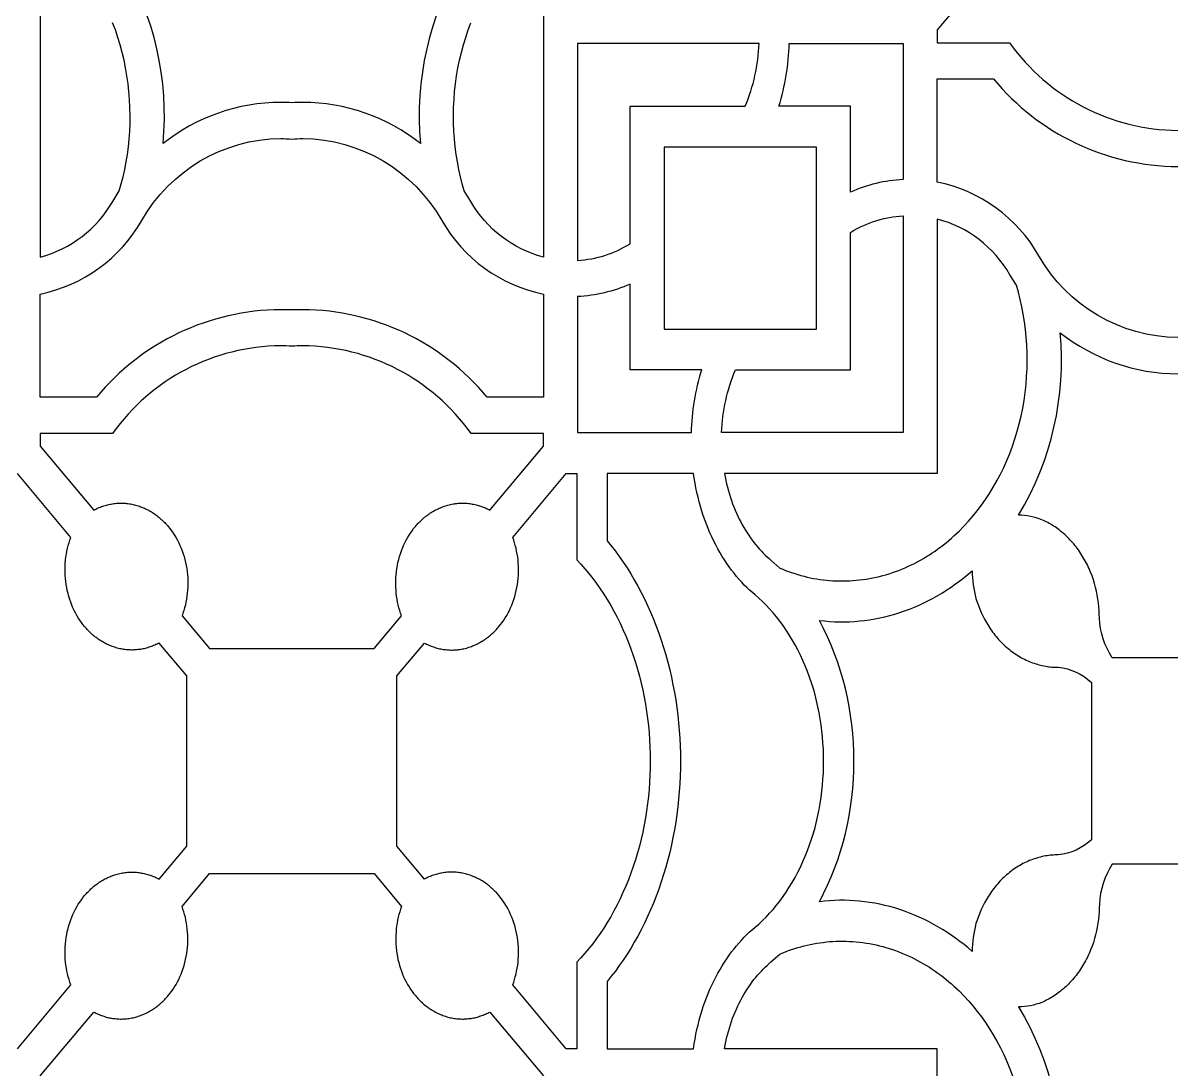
# Model space of a CAD drawing. Extents: x 59271 to 61367, y 41180 to 44085.
# Drawn here: x 60875 to 61073.9, y 42971.3 to 43151.4 of the extents above; entities that cross this region are included whole.
import ezdxf

# ---------------------------------------------------------------- set-up
doc = ezdxf.new("R2010")
doc.units = 0
doc.layers.get('0').update_dxf_attribs({"linetype": 'CONTINUOUS'})

msp = doc.modelspace()

# ---------------------------------------------------------------- linework, layer by layer
for points in [[(60950.64, 43162.1, 0.159593), (60943.47, 43130.66, 0.16816), (60923.2, 43137.74, 0.014447), (60921.31, 43137.68, 0.014447), (60919.41, 43137.74, 0.16816), (60899.14, 43130.66, 0.159593), (60891.98, 43162.1, 0.091636)], [(61041.7, 43161.22), (61032.49, 43150.22), (61032.49, 43148.02), (61044.95, 43148.02, 0.240747), (61073.94, 43132.92)], [(60877.97, 43154.91), (60877.97, 43111.1, 0.200602), (60890.46, 43120.67), (60891.6, 43122.49), (60891.94, 43123.7), (60892.25, 43124.94), (60892.53, 43126.2), (60892.78, 43127.48), (60892.99, 43128.78), (60893.16, 43130.09), (60893.29, 43131.43), (60893.39, 43132.77), (60893.44, 43134.12), (60893.46, 43135.49), (60893.43, 43136.85), (60893.36, 43138.22), (60893.26, 43139.59), (60893.11, 43140.96), (60892.91, 43142.32), (60892.68, 43143.67), (60892.41, 43145.01), (60892.09, 43146.34), (60891.74, 43147.65), (60891.35, 43148.94), (60890.92, 43150.22), (60890.45, 43151.46)], [(60964.64, 43154.91), (60964.64, 43111.1, -0.200602), (60952.15, 43120.67), (60951.02, 43122.49), (60950.67, 43123.7), (60950.36, 43124.94), (60950.08, 43126.2), (60949.84, 43127.48), (60949.63, 43128.78), (60949.46, 43130.09), (60949.32, 43131.43), (60949.23, 43132.77), (60949.17, 43134.12), (60949.16, 43135.49), (60949.18, 43136.85), (60949.25, 43138.22), (60949.36, 43139.59), (60949.51, 43140.96), (60949.7, 43142.32), (60949.93, 43143.67), (60950.21, 43145.01), (60950.52, 43146.34), (60950.87, 43147.65), (60951.27, 43148.94), (60951.7, 43150.22), (60952.16, 43151.46)], [(61073.94, 43097.23, -0.26745), (61050, 43111.34, 0.215544), (61032.49, 43124.01), (61032.49, 43141.79), (61042.18, 43141.79, 0.222359), (61073.94, 43126.7), (61073.94, 43126.7)], [(61073.94, 43042.08), (61062.61, 43042.08, -0.12671), (61060.42, 43048.93), (61060.41, 43049.58), (61060.38, 43050.23), (61060.33, 43050.89), (61060.26, 43051.56), (61060.17, 43052.22), (61060.06, 43052.89), (61059.92, 43053.56), (61059.76, 43054.22), (61059.58, 43054.88), (61059.38, 43055.54), (61059.16, 43056.18), (61058.91, 43056.82), (61058.78, 43057.14), (61058.64, 43057.45), (61058.5, 43057.76), (61058.35, 43058.07), (61058.2, 43058.38), (61058.04, 43058.68), (61057.88, 43058.97), (61057.71, 43059.27), (61057.54, 43059.56), (61057.36, 43059.84), (61057.18, 43060.12), (61056.99, 43060.4), (61056.8, 43060.67), (61056.61, 43060.94), (61056.41, 43061.2), (61056.2, 43061.45), (61056, 43061.7), (61055.79, 43061.95), (61055.57, 43062.19), (61055.35, 43062.43), (61055.13, 43062.66), (61054.91, 43062.88), (61054.68, 43063.1), (61054.45, 43063.31), (61054.22, 43063.51), (61053.98, 43063.71), (61053.75, 43063.91), (61053.51, 43064.1), (61053.26, 43064.28), (61053.02, 43064.45), (61052.78, 43064.62), (61052.53, 43064.78), (61052.28, 43064.94), (61052.03, 43065.09), (61051.78, 43065.24), (61051.53, 43065.37), (61051.28, 43065.51), (61051.02, 43065.63), (61050.77, 43065.75), (61050.52, 43065.86, 0.091636), (61046.5, 43066.64, 0.159593), (61053.67, 43098.08, 0.16816), (61073.94, 43091)], [(61073.94, 43006.52), (61062.61, 43006.52, 0.12671), (61060.42, 42999.67), (61060.41, 42999.03), (61060.38, 42998.37), (61060.33, 42997.71), (61060.26, 42997.05), (61060.17, 42996.38), (61060.06, 42995.71), (61059.92, 42995.05), (61059.76, 42994.38), (61059.58, 42993.72), (61059.38, 42993.06), (61059.16, 42992.42), (61058.91, 42991.78), (61058.78, 42991.46), (61058.64, 42991.15), (61058.5, 42990.84), (61058.35, 42990.53), (61058.2, 42990.23), (61058.04, 42989.92), (61057.88, 42989.63), (61057.71, 42989.33), (61057.54, 42989.05), (61057.36, 42988.76), (61057.18, 42988.48), (61056.99, 42988.2), (61056.8, 42987.93), (61056.61, 42987.67), (61056.41, 42987.4), (61056.2, 42987.15), (61056, 42986.9), (61055.79, 42986.65), (61055.57, 42986.41), (61055.35, 42986.17), (61055.13, 42985.95), (61054.91, 42985.72), (61054.68, 42985.5), (61054.45, 42985.29), (61054.22, 42985.09), (61053.98, 42984.89), (61053.75, 42984.69), (61053.51, 42984.5), (61053.26, 42984.32), (61053.02, 42984.15), (61052.78, 42983.98), (61052.53, 42983.82), (61052.28, 42983.66), (61052.03, 42983.51), (61051.78, 42983.37), (61051.53, 42983.23), (61051.28, 42983.1), (61051.02, 42982.97), (61050.77, 42982.85), (61050.52, 42982.74, -0.091636), (61046.5, 42981.96, -0.159593), (61053.67, 42950.52, -0.16816)]]:
    msp.add_lwpolyline(points, format="xyb")
for points in [[(60999.4, 43137.07, 0.090687), (61001.79, 43147.88), (60970.53, 43147.88), (60970.53, 43110.53, 0.123377), (60979.57, 43113.38), (60979.57, 43137.07)], [(61026.61, 43124.45, 0.093744), (61017.56, 43122.3), (61017.56, 43137.07), (61005.21, 43137.07, 0.067508), (61007, 43147.88), (61026.61, 43147.88)], [(60921.31, 43131.43, -0.017043), (60923.2, 43131.52, -0.26745), (60947.14, 43117.4, 0.215544), (60964.64, 43104.73), (60964.64, 43086.95), (60954.96, 43086.95, 0.222359), (60923.2, 43102.04, 0.011427), (60921.31, 43101.99, 0.011427), (60919.41, 43102.04, 0.222359), (60887.66, 43086.95), (60877.97, 43086.95), (60877.97, 43104.73, 0.215544), (60895.47, 43117.4, -0.26745), (60919.41, 43131.52, -0.017043)], [(61017.56, 43115.36, -0.123377), (61026.61, 43118.21), (61026.61, 43080.86), (60995.35, 43080.86, -0.090687), (60997.74, 43091.67), (61017.56, 43091.67)], [(61044.99, 43108.07, 0.200602), (61032.49, 43117.65), (61032.49, 43073.83), (60995.83, 43073.83), (60995.94, 43073.23), (60996.07, 43072.63), (60996.2, 43072.03), (60996.35, 43071.45), (60996.51, 43070.86), (60996.68, 43070.29), (60996.86, 43069.72), (60997.05, 43069.16), (60997.25, 43068.61), (60997.46, 43068.06), (60997.68, 43067.53), (60997.91, 43067), (60998.14, 43066.48), (60998.39, 43065.98), (60998.64, 43065.48), (60998.9, 43065), (60999.17, 43064.53), (60999.45, 43064.06), (60999.73, 43063.61), (61000.02, 43063.18), (61000.31, 43062.75), (61000.62, 43062.34), (61000.92, 43061.94), (61001.23, 43061.55), (61001.55, 43061.17), (61001.86, 43060.81), (61002.19, 43060.46), (61002.51, 43060.12), (61002.84, 43059.79), (61003.17, 43059.48), (61003.51, 43059.18), (61003.84, 43058.9), (61005.36, 43057.54), (61005.87, 43057.33), (61006.38, 43057.13), (61006.89, 43056.94), (61007.41, 43056.76), (61007.94, 43056.59), (61008.47, 43056.42), (61009, 43056.27), (61009.54, 43056.13), (61010.08, 43056), (61010.62, 43055.88), (61011.17, 43055.77), (61011.73, 43055.68), (61012.28, 43055.59), (61012.84, 43055.52), (61013.4, 43055.45), (61013.96, 43055.4), (61014.53, 43055.36), (61015.1, 43055.34), (61015.67, 43055.32), (61016.24, 43055.32), (61016.81, 43055.33), (61017.38, 43055.35), (61017.95, 43055.38), (61018.53, 43055.43), (61019.1, 43055.49), (61019.67, 43055.56), (61020.24, 43055.64), (61020.82, 43055.74), (61021.39, 43055.85), (61021.95, 43055.97), (61022.52, 43056.1), (61023.09, 43056.25), (61023.65, 43056.4), (61024.21, 43056.57), (61024.77, 43056.76), (61025.32, 43056.95), (61025.87, 43057.15), (61026.42, 43057.37), (61026.96, 43057.6), (61027.5, 43057.84), (61028.03, 43058.09), (61028.56, 43058.35), (61029.09, 43058.63), (61029.61, 43058.91), (61030.12, 43059.21), (61030.63, 43059.51), (61031.13, 43059.83), (61031.63, 43060.15), (61032.12, 43060.48), (61032.61, 43060.83), (61033.09, 43061.18), (61033.56, 43061.54), (61034.02, 43061.91), (61034.48, 43062.29), (61034.93, 43062.68), (61035.37, 43063.07), (61035.81, 43063.48), (61036.24, 43063.89), (61037.07, 43064.73), (61037.87, 43065.59), (61038.64, 43066.48), (61039.39, 43067.4), (61040.11, 43068.36), (61040.81, 43069.36), (61041.49, 43070.39), (61042.15, 43071.46), (61042.77, 43072.56), (61043.37, 43073.69), (61043.94, 43074.86), (61044.47, 43076.05), (61044.98, 43077.28), (61045.44, 43078.53), (61045.87, 43079.8), (61046.26, 43081.09), (61046.62, 43082.4), (61046.93, 43083.73), (61047.21, 43085.07), (61047.44, 43086.42), (61047.63, 43087.78), (61047.78, 43089.15), (61047.89, 43090.52), (61047.96, 43091.89), (61047.98, 43093.26), (61047.97, 43094.62), (61047.91, 43095.97), (61047.82, 43097.32), (61047.68, 43098.65), (61047.51, 43099.96), (61047.3, 43101.26), (61047.06, 43102.54), (61046.78, 43103.8), (61046.47, 43105.04), (61046.12, 43106.25)], [(60979.57, 43106.44, -0.093744), (60970.53, 43104.3), (60970.53, 43080.86), (60990.14, 43080.86, -0.067508), (60991.93, 43091.67), (60979.57, 43091.67)], [(60919.41, 43095.82, 0.240747), (60890.43, 43080.73), (60877.97, 43080.73), (60877.97, 43078.52), (60887.18, 43067.52), (60887.37, 43067.62), (60887.56, 43067.71), (60887.75, 43067.8), (60887.94, 43067.89), (60888.14, 43067.97), (60888.34, 43068.05), (60888.54, 43068.13), (60888.74, 43068.2), (60888.95, 43068.27), (60889.16, 43068.33), (60889.37, 43068.39), (60889.58, 43068.44), (60889.79, 43068.49), (60890, 43068.53), (60890.22, 43068.57), (60890.43, 43068.61), (60890.65, 43068.64), (60890.87, 43068.67), (60891.09, 43068.69), (60891.31, 43068.7), (60891.53, 43068.71), (60891.75, 43068.72), (60891.97, 43068.72), (60892.2, 43068.71), (60892.42, 43068.7), (60892.64, 43068.69), (60892.86, 43068.67), (60893.09, 43068.64), (60893.31, 43068.61), (60893.53, 43068.58), (60893.75, 43068.54), (60893.97, 43068.49), (60894.19, 43068.44), (60894.41, 43068.38), (60894.63, 43068.32), (60894.84, 43068.25), (60895.06, 43068.18), (60895.27, 43068.11), (60895.49, 43068.03), (60895.7, 43067.94), (60895.91, 43067.85), (60896.11, 43067.75), (60896.32, 43067.65), (60896.52, 43067.55), (60896.72, 43067.44), (60896.92, 43067.33), (60897.12, 43067.21), (60897.31, 43067.09), (60897.5, 43066.97), (60897.69, 43066.84), (60897.88, 43066.7), (60898.06, 43066.57), (60898.24, 43066.43), (60898.42, 43066.28), (60898.6, 43066.14), (60898.77, 43065.99), (60898.94, 43065.83), (60899.1, 43065.68), (60899.26, 43065.52), (60899.42, 43065.36), (60899.58, 43065.19), (60899.73, 43065.03), (60899.88, 43064.86), (60900.03, 43064.68), (60900.31, 43064.33), (60900.59, 43063.96), (60900.86, 43063.58), (60901.12, 43063.18), (60901.37, 43062.76), (60901.6, 43062.34), (60901.83, 43061.89), (60902.04, 43061.44), (60902.24, 43060.97), (60902.43, 43060.5), (60902.6, 43060.01), (60902.75, 43059.51), (60902.89, 43059), (60903.01, 43058.49), (60903.12, 43057.97), (60903.21, 43057.45), (60903.28, 43056.92), (60903.34, 43056.39), (60903.38, 43055.86), (60903.4, 43055.32), (60903.4, 43054.79), (60903.39, 43054.26), (60903.36, 43053.74), (60903.31, 43053.22), (60903.25, 43052.7), (60903.17, 43052.19), (60903.08, 43051.69), (60902.97, 43051.2), (60902.85, 43050.72), (60902.71, 43050.24), (60902.56, 43049.78), (60902.4, 43049.33), (60907.13, 43043.68), (60910.92, 43043.68), (60921.31, 43043.68), (60931.7, 43043.68), (60935.49, 43043.68), (60940.21, 43049.33), (60940.05, 43049.78), (60939.9, 43050.24), (60939.77, 43050.72), (60939.65, 43051.2), (60939.54, 43051.69), (60939.44, 43052.19), (60939.37, 43052.7), (60939.3, 43053.22), (60939.26, 43053.74), (60939.23, 43054.26), (60939.21, 43054.79), (60939.22, 43055.32), (60939.24, 43055.86), (60939.28, 43056.39), (60939.33, 43056.92), (60939.4, 43057.45), (60939.49, 43057.97), (60939.6, 43058.49), (60939.72, 43059), (60939.86, 43059.51), (60940.02, 43060.01), (60940.19, 43060.5), (60940.37, 43060.97), (60940.57, 43061.44), (60940.79, 43061.89), (60941.01, 43062.34), (60941.25, 43062.76), (60941.5, 43063.18), (60941.76, 43063.58), (60942.02, 43063.96), (60942.3, 43064.33), (60942.59, 43064.68), (60942.73, 43064.86), (60942.88, 43065.03), (60943.04, 43065.19), (60943.19, 43065.36), (60943.35, 43065.52), (60943.51, 43065.68), (60943.68, 43065.83), (60943.85, 43065.99), (60944.02, 43066.14), (60944.19, 43066.28), (60944.37, 43066.43), (60944.55, 43066.57), (60944.74, 43066.7), (60944.92, 43066.84), (60945.11, 43066.97), (60945.3, 43067.09), (60945.5, 43067.21), (60945.69, 43067.33), (60945.89, 43067.44), (60946.09, 43067.55), (60946.3, 43067.65), (60946.5, 43067.75), (60946.71, 43067.85), (60946.92, 43067.94), (60947.13, 43068.03), (60947.34, 43068.11), (60947.55, 43068.18), (60947.77, 43068.25), (60947.99, 43068.32), (60948.2, 43068.38), (60948.42, 43068.44), (60948.64, 43068.49), (60948.86, 43068.54), (60949.08, 43068.58), (60949.31, 43068.61), (60949.53, 43068.64), (60949.75, 43068.67), (60949.97, 43068.69), (60950.2, 43068.7), (60950.42, 43068.71), (60950.64, 43068.72), (60950.86, 43068.72), (60951.08, 43068.71), (60951.31, 43068.7), (60951.53, 43068.69), (60951.75, 43068.67), (60951.96, 43068.64), (60952.18, 43068.61), (60952.4, 43068.57), (60952.61, 43068.53), (60952.83, 43068.49), (60953.04, 43068.44), (60953.25, 43068.39), (60953.46, 43068.33), (60953.67, 43068.27), (60953.87, 43068.2), (60954.07, 43068.13), (60954.28, 43068.05), (60954.47, 43067.97), (60954.67, 43067.89), (60954.87, 43067.8), (60955.06, 43067.71), (60955.25, 43067.62), (60955.44, 43067.52), (60964.64, 43078.52), (60964.64, 43080.73), (60952.19, 43080.73, 0.240747), (60923.2, 43095.82, 0.013206), (60921.31, 43095.75, 0.013206)], [(61059.06, 43010.76, -0.165069), (61053.33, 43008.14), (61053.06, 43008.14), (61052.79, 43008.13), (61052.51, 43008.12), (61052.24, 43008.1), (61051.96, 43008.07), (61051.69, 43008.04), (61051.41, 43008), (61051.13, 43007.96), (61050.85, 43007.91), (61050.57, 43007.85), (61050.29, 43007.78), (61050.01, 43007.71), (61049.74, 43007.64), (61049.46, 43007.55), (61049.18, 43007.46), (61048.9, 43007.36), (61048.62, 43007.26), (61048.35, 43007.15), (61048.07, 43007.03), (61047.8, 43006.9), (61047.53, 43006.77), (61047.26, 43006.64), (61046.99, 43006.49), (61046.72, 43006.34), (61046.46, 43006.18), (61046.2, 43006.02), (61045.94, 43005.85), (61045.68, 43005.67), (61045.42, 43005.49), (61045.17, 43005.3), (61044.92, 43005.11), (61044.68, 43004.91), (61044.44, 43004.7), (61044.2, 43004.49), (61043.96, 43004.27), (61043.73, 43004.05), (61043.51, 43003.82), (61043.28, 43003.59), (61043.06, 43003.35), (61042.85, 43003.11), (61042.64, 43002.86), (61042.43, 43002.61), (61042.23, 43002.35), (61042.03, 43002.09), (61041.84, 43001.83), (61041.66, 43001.56), (61041.47, 43001.29), (61041.3, 43001.01), (61041.12, 43000.74), (61040.96, 43000.45), (61040.79, 43000.17), (61040.64, 42999.88), (61040.34, 42999.3), (61040.06, 42998.72), (61039.8, 42998.12), (61039.57, 42997.52), (61039.35, 42996.92), (61039.16, 42996.31, 0.065359), (61038.51, 42991.51), (61037.82, 42992.11), (61037.11, 42992.69), (61036.39, 42993.25), (61035.66, 42993.79), (61034.91, 42994.32), (61034.15, 42994.83), (61033.38, 42995.31), (61032.6, 42995.78), (61031.81, 42996.23), (61031.01, 42996.65), (61030.2, 42997.05), (61029.38, 42997.44), (61028.55, 42997.79), (61027.71, 42998.13), (61026.87, 42998.44), (61026.02, 42998.73), (61025.17, 42999), (61024.31, 42999.24), (61023.45, 42999.45), (61022.59, 42999.65), (61021.72, 42999.82), (61020.85, 42999.96), (61019.98, 43000.08), (61019.1, 43000.18), (61018.23, 43000.25), (61017.36, 43000.29), (61016.5, 43000.32), (61015.63, 43000.32), (61014.77, 43000.29), (61013.91, 43000.24), (61013.05, 43000.17), (61012.2, 43000.08, 0.124595), (61018.12, 43024.3, 0.124595), (61012.2, 43048.52), (61013.05, 43048.43), (61013.91, 43048.36), (61014.77, 43048.31), (61015.63, 43048.29), (61016.5, 43048.28), (61017.36, 43048.31), (61018.23, 43048.35), (61019.1, 43048.43), (61019.98, 43048.52), (61020.85, 43048.64), (61021.72, 43048.79), (61022.59, 43048.95), (61023.45, 43049.15), (61024.31, 43049.36), (61025.17, 43049.61), (61026.02, 43049.87), (61026.87, 43050.16), (61027.71, 43050.47), (61028.55, 43050.81), (61029.38, 43051.17), (61030.2, 43051.55), (61031.01, 43051.95), (61031.81, 43052.37), (61032.6, 43052.82), (61033.38, 43053.29), (61034.15, 43053.77), (61034.91, 43054.28), (61035.66, 43054.81), (61036.39, 43055.35), (61037.11, 43055.91), (61037.82, 43056.49), (61038.51, 43057.09, 0.065359), (61039.16, 43052.29), (61039.35, 43051.68), (61039.57, 43051.08), (61039.8, 43050.48), (61040.06, 43049.88), (61040.34, 43049.3), (61040.64, 43048.72), (61040.79, 43048.43), (61040.96, 43048.15), (61041.12, 43047.87), (61041.3, 43047.59), (61041.47, 43047.31), (61041.66, 43047.04), (61041.84, 43046.77), (61042.03, 43046.51), (61042.23, 43046.25), (61042.43, 43045.99), (61042.64, 43045.74), (61042.85, 43045.49), (61043.06, 43045.25), (61043.28, 43045.01), (61043.51, 43044.78), (61043.73, 43044.55), (61043.96, 43044.33), (61044.2, 43044.11), (61044.44, 43043.9), (61044.68, 43043.69), (61044.92, 43043.49), (61045.17, 43043.3), (61045.42, 43043.11), (61045.68, 43042.93), (61045.94, 43042.75), (61046.2, 43042.58), (61046.46, 43042.42), (61046.72, 43042.26), (61046.99, 43042.11), (61047.26, 43041.97), (61047.53, 43041.83), (61047.8, 43041.7), (61048.07, 43041.57), (61048.35, 43041.45), (61048.62, 43041.34), (61048.9, 43041.24), (61049.18, 43041.14), (61049.46, 43041.05), (61049.74, 43040.97), (61050.01, 43040.89), (61050.29, 43040.82), (61050.57, 43040.75), (61050.85, 43040.69), (61051.13, 43040.64), (61051.41, 43040.6), (61051.69, 43040.56), (61051.96, 43040.53), (61052.24, 43040.5), (61052.51, 43040.48), (61052.79, 43040.47), (61053.06, 43040.46), (61053.33, 43040.46, -0.165069), (61059.06, 43037.84)]]:
    msp.add_lwpolyline(points, format="xyb", close=True)
for points in [[(60985.46, 43098.71), (61011.68, 43098.71), (61011.68, 43130.04), (60985.46, 43130.04)], [(60939.42, 43024.3), (60939.42, 43038.98), (60944.14, 43044.63), (60944.33, 43044.53), (60944.52, 43044.44), (60944.71, 43044.35), (60944.91, 43044.26), (60945.11, 43044.18), (60945.31, 43044.1), (60945.51, 43044.02), (60945.71, 43043.95), (60945.92, 43043.89), (60946.12, 43043.82), (60946.33, 43043.76), (60946.54, 43043.71), (60946.75, 43043.66), (60946.97, 43043.62), (60947.18, 43043.58), (60947.4, 43043.54), (60947.62, 43043.51), (60947.84, 43043.49), (60948.05, 43043.47), (60948.28, 43043.45), (60948.5, 43043.44), (60948.72, 43043.43), (60948.94, 43043.43), (60949.16, 43043.44), (60949.38, 43043.45), (60949.61, 43043.46), (60949.83, 43043.48), (60950.05, 43043.51), (60950.27, 43043.54), (60950.5, 43043.58), (60950.72, 43043.62), (60950.94, 43043.66), (60951.16, 43043.71), (60951.38, 43043.77), (60951.59, 43043.83), (60951.81, 43043.9), (60952.03, 43043.97), (60952.24, 43044.04), (60952.45, 43044.13), (60952.66, 43044.21), (60952.87, 43044.3), (60953.08, 43044.4), (60953.29, 43044.5), (60953.49, 43044.6), (60953.69, 43044.71), (60953.89, 43044.82), (60954.08, 43044.94), (60954.28, 43045.06), (60954.47, 43045.19), (60954.66, 43045.31), (60954.85, 43045.45), (60955.03, 43045.58), (60955.21, 43045.72), (60955.39, 43045.87), (60955.56, 43046.01), (60955.73, 43046.16), (60955.9, 43046.32), (60956.07, 43046.47), (60956.23, 43046.63), (60956.39, 43046.79), (60956.55, 43046.96), (60956.7, 43047.13), (60956.85, 43047.3), (60956.99, 43047.47), (60957.28, 43047.82), (60957.56, 43048.19), (60957.82, 43048.57), (60958.08, 43048.97), (60958.33, 43049.39), (60958.57, 43049.82), (60958.79, 43050.26), (60959.01, 43050.71), (60959.21, 43051.18), (60959.39, 43051.66), (60959.56, 43052.14), (60959.72, 43052.64), (60959.86, 43053.15), (60959.98, 43053.66), (60960.09, 43054.18), (60960.18, 43054.7), (60960.25, 43055.23), (60960.31, 43055.76), (60960.34, 43056.29), (60960.36, 43056.83), (60960.37, 43057.36), (60960.35, 43057.89), (60960.32, 43058.41), (60960.28, 43058.93), (60960.22, 43059.45), (60960.14, 43059.96), (60960.04, 43060.46), (60959.93, 43060.95), (60959.81, 43061.44), (60959.68, 43061.91), (60959.53, 43062.37), (60959.37, 43062.82), (60968.57, 43073.83), (60970.42, 43073.83), (60970.42, 43058.94), (60971.12, 43058.19), (60971.81, 43057.41), (60972.49, 43056.6), (60973.15, 43055.75), (60973.8, 43054.88), (60974.44, 43053.98), (60975.06, 43053.05), (60975.66, 43052.1), (60976.24, 43051.12), (60976.8, 43050.11), (60977.34, 43049.08), (60977.86, 43048.03), (60978.36, 43046.95), (60978.84, 43045.86), (60979.29, 43044.74), (60979.72, 43043.61), (60980.12, 43042.46), (60980.5, 43041.29), (60980.85, 43040.12), (60981.18, 43038.93), (60981.48, 43037.73), (60981.76, 43036.52), (60982, 43035.3), (60982.23, 43034.08), (60982.42, 43032.86), (60982.59, 43031.63), (60982.73, 43030.4), (60982.84, 43029.18), (60982.93, 43027.95), (60983, 43026.73), (60983.03, 43025.51), (60983.05, 43024.3), (60983.03, 43023.09), (60983, 43021.87), (60982.93, 43020.65), (60982.84, 43019.43), (60982.73, 43018.2), (60982.59, 43016.97), (60982.42, 43015.74), (60982.23, 43014.52), (60982, 43013.3), (60981.76, 43012.08), (60981.48, 43010.87), (60981.18, 43009.67), (60980.85, 43008.48), (60980.5, 43007.31), (60980.12, 43006.14), (60979.72, 43004.99), (60979.29, 43003.86), (60978.84, 43002.75), (60978.36, 43001.65), (60977.86, 43000.57), (60977.34, 42999.52), (60976.8, 42998.49), (60976.24, 42997.48), (60975.66, 42996.5), (60975.06, 42995.55), (60974.44, 42994.62), (60973.8, 42993.72), (60973.15, 42992.85), (60972.49, 42992.01), (60971.81, 42991.19), (60971.12, 42990.41), (60970.42, 42989.66), (60970.42, 42974.77), (60968.57, 42974.77), (60959.37, 42985.78), (60959.53, 42986.23), (60959.68, 42986.69), (60959.81, 42987.17), (60959.93, 42987.65), (60960.04, 42988.14), (60960.14, 42988.64), (60960.22, 42989.15), (60960.28, 42989.67), (60960.32, 42990.19), (60960.35, 42990.71), (60960.37, 42991.24), (60960.36, 42991.77), (60960.34, 42992.31), (60960.31, 42992.84), (60960.25, 42993.37), (60960.18, 42993.9), (60960.09, 42994.42), (60959.98, 42994.94), (60959.86, 42995.45), (60959.72, 42995.96), (60959.56, 42996.46), (60959.39, 42996.94), (60959.21, 42997.42), (60959.01, 42997.89), (60958.79, 42998.34), (60958.57, 42998.79), (60958.33, 42999.21), (60958.08, 42999.63), (60957.82, 43000.03), (60957.56, 43000.41), (60957.28, 43000.78), (60956.99, 43001.13), (60956.85, 43001.31), (60956.7, 43001.47), (60956.55, 43001.64), (60956.39, 43001.81), (60956.23, 43001.97), (60956.07, 43002.13), (60955.9, 43002.28), (60955.73, 43002.44), (60955.56, 43002.59), (60955.39, 43002.73), (60955.21, 43002.88), (60955.03, 43003.02), (60954.85, 43003.15), (60954.66, 43003.29), (60954.47, 43003.42), (60954.28, 43003.54), (60954.08, 43003.66), (60953.89, 43003.78), (60953.69, 43003.89), (60953.49, 43004), (60953.29, 43004.1), (60953.08, 43004.2), (60952.87, 43004.3), (60952.66, 43004.39), (60952.45, 43004.48), (60952.24, 43004.56), (60952.03, 43004.63), (60951.81, 43004.7), (60951.59, 43004.77), (60951.38, 43004.83), (60951.16, 43004.89), (60950.94, 43004.94), (60950.72, 43004.98), (60950.5, 43005.03), (60950.27, 43005.06), (60950.05, 43005.09), (60949.83, 43005.12), (60949.61, 43005.14), (60949.38, 43005.15), (60949.16, 43005.16), (60948.94, 43005.17), (60948.72, 43005.17), (60948.5, 43005.16), (60948.28, 43005.15), (60948.05, 43005.14), (60947.84, 43005.11), (60947.62, 43005.09), (60947.4, 43005.06), (60947.18, 43005.02), (60946.97, 43004.98), (60946.75, 43004.94), (60946.54, 43004.89), (60946.33, 43004.84), (60946.12, 43004.78), (60945.92, 43004.72), (60945.71, 43004.65), (60945.51, 43004.58), (60945.31, 43004.5), (60945.11, 43004.42), (60944.91, 43004.34), (60944.71, 43004.25), (60944.52, 43004.16), (60944.33, 43004.07), (60944.14, 43003.97), (60939.42, 43009.62)], [(61012.92, 43024.3), (61012.9, 43025.33), (61012.87, 43026.36), (61012.81, 43027.4), (61012.73, 43028.45), (61012.62, 43029.49), (61012.48, 43030.54), (61012.32, 43031.58), (61012.14, 43032.63), (61011.93, 43033.67), (61011.7, 43034.7), (61011.44, 43035.72), (61011.15, 43036.74), (61010.84, 43037.75), (61010.5, 43038.74), (61010.15, 43039.72), (61009.76, 43040.68), (61009.36, 43041.63), (61008.93, 43042.55), (61008.48, 43043.46), (61008.01, 43044.34), (61007.52, 43045.21), (61007.01, 43046.04), (61006.49, 43046.86), (61005.94, 43047.64), (61005.38, 43048.4), (61004.81, 43049.14), (61004.22, 43049.84), (61003.62, 43050.51), (61003, 43051.16), (61002.38, 43051.77), (61001.75, 43052.36), (61001.11, 43052.91), (61000.64, 43053.31), (61000.17, 43053.73), (60999.71, 43054.17), (60999.26, 43054.62), (60998.81, 43055.1), (60998.36, 43055.59), (60997.92, 43056.1), (60997.49, 43056.64), (60997.07, 43057.18), (60996.65, 43057.75), (60996.24, 43058.34), (60995.84, 43058.94), (60995.45, 43059.56), (60995.07, 43060.19), (60994.7, 43060.85), (60994.34, 43061.52), (60993.99, 43062.2), (60993.66, 43062.9), (60993.34, 43063.61), (60993.03, 43064.34), (60992.74, 43065.08), (60992.46, 43065.83), (60992.19, 43066.59), (60991.94, 43067.36), (60991.71, 43068.14), (60991.49, 43068.94), (60991.28, 43069.74), (60991.09, 43070.54), (60990.92, 43071.36), (60990.77, 43072.18), (60990.63, 43073), (60990.51, 43073.83), (60975.62, 43073.83), (60975.62, 43062.25), (60976.34, 43061.37), (60977.04, 43060.46), (60977.72, 43059.53), (60978.39, 43058.56), (60979.05, 43057.57), (60979.69, 43056.56), (60980.31, 43055.51), (60980.91, 43054.44), (60981.49, 43053.35), (60982.05, 43052.23), (60982.59, 43051.09), (60983.11, 43049.93), (60983.6, 43048.75), (60984.08, 43047.55), (60984.53, 43046.34), (60984.95, 43045.1), (60985.35, 43043.86), (60985.73, 43042.6), (60986.08, 43041.32), (60986.4, 43040.04), (60986.7, 43038.74), (60986.97, 43037.44), (60987.22, 43036.13), (60987.44, 43034.82), (60987.63, 43033.5), (60987.8, 43032.18), (60987.94, 43030.86), (60988.05, 43029.55), (60988.14, 43028.23), (60988.2, 43026.91), (60988.24, 43025.6), (60988.25, 43024.3), (60988.24, 43023), (60988.2, 43021.69), (60988.14, 43020.37), (60988.05, 43019.06), (60987.94, 43017.74), (60987.8, 43016.42), (60987.63, 43015.1), (60987.44, 43013.78), (60987.22, 43012.47), (60986.97, 43011.16), (60986.7, 43009.86), (60986.4, 43008.56), (60986.08, 43007.28), (60985.73, 43006.01), (60985.35, 43004.74), (60984.95, 43003.5), (60984.53, 43002.26), (60984.08, 43001.05), (60983.6, 42999.85), (60983.11, 42998.67), (60982.59, 42997.51), (60982.05, 42996.37), (60981.49, 42995.25), (60980.91, 42994.16), (60980.31, 42993.09), (60979.69, 42992.05), (60979.05, 42991.03), (60978.39, 42990.04), (60977.72, 42989.07), (60977.04, 42988.14), (60976.34, 42987.23), (60975.62, 42986.35), (60975.62, 42974.77), (60990.51, 42974.77), (60990.63, 42975.6), (60990.77, 42976.42), (60990.92, 42977.24), (60991.09, 42978.06), (60991.28, 42978.86), (60991.49, 42979.66), (60991.71, 42980.46), (60991.94, 42981.24), (60992.19, 42982.01), (60992.46, 42982.77), (60992.74, 42983.53), (60993.03, 42984.26), (60993.34, 42984.99), (60993.66, 42985.7), (60993.99, 42986.4), (60994.34, 42987.09), (60994.7, 42987.75), (60995.07, 42988.41), (60995.45, 42989.04), (60995.84, 42989.66), (60996.24, 42990.26), (60996.65, 42990.85), (60997.07, 42991.42), (60997.49, 42991.97), (60997.92, 42992.5), (60998.36, 42993.01), (60998.81, 42993.5), (60999.26, 42993.98), (60999.71, 42994.43), (61000.17, 42994.87), (61000.64, 42995.29), (61001.11, 42995.69), (61001.75, 42996.24), (61002.38, 42996.83), (61003, 42997.44), (61003.62, 42998.09), (61004.22, 42998.76), (61004.81, 42999.47), (61005.38, 43000.2), (61005.94, 43000.96), (61006.49, 43001.74), (61007.01, 43002.56), (61007.52, 43003.4), (61008.01, 43004.26), (61008.48, 43005.14), (61008.93, 43006.05), (61009.36, 43006.98), (61009.76, 43007.92), (61010.15, 43008.88), (61010.5, 43009.86), (61010.84, 43010.86), (61011.15, 43011.86), (61011.44, 43012.88), (61011.7, 43013.9), (61011.93, 43014.94), (61012.14, 43015.97), (61012.32, 43017.02), (61012.48, 43018.06), (61012.62, 43019.11), (61012.73, 43020.16), (61012.81, 43021.2), (61012.87, 43022.24), (61012.9, 43023.27)]]:
    msp.add_lwpolyline(points, close=True)
for points in [[(60874.04, 42974.77), (60883.25, 42985.78), (60883.09, 42986.23), (60882.94, 42986.69), (60882.8, 42987.17), (60882.68, 42987.65), (60882.57, 42988.14), (60882.48, 42988.64), (60882.4, 42989.15), (60882.34, 42989.67), (60882.29, 42990.19), (60882.26, 42990.71), (60882.25, 42991.24), (60882.25, 42991.77), (60882.27, 42992.31), (60882.31, 42992.84), (60882.36, 42993.37), (60882.44, 42993.9), (60882.53, 42994.42), (60882.63, 42994.94), (60882.76, 42995.45), (60882.9, 42995.96), (60883.05, 42996.46), (60883.22, 42996.94), (60883.41, 42997.42), (60883.61, 42997.89), (60883.82, 42998.34), (60884.05, 42998.79), (60884.28, 42999.21), (60884.53, 42999.63), (60884.79, 43000.03), (60885.06, 43000.41), (60885.34, 43000.78), (60885.62, 43001.13), (60885.77, 43001.31), (60885.92, 43001.47), (60886.07, 43001.64), (60886.22, 43001.81), (60886.38, 43001.97), (60886.55, 43002.13), (60886.71, 43002.28), (60886.88, 43002.44), (60887.05, 43002.59), (60887.23, 43002.73), (60887.4, 43002.88), (60887.59, 43003.02), (60887.77, 43003.15), (60887.96, 43003.29), (60888.14, 43003.42), (60888.34, 43003.54), (60888.53, 43003.66), (60888.73, 43003.78), (60888.92, 43003.89), (60889.13, 43004), (60889.33, 43004.1), (60889.53, 43004.2), (60889.74, 43004.3), (60889.95, 43004.39), (60890.16, 43004.48), (60890.37, 43004.56), (60890.59, 43004.63), (60890.8, 43004.7), (60891.02, 43004.77), (60891.24, 43004.83), (60891.46, 43004.89), (60891.68, 43004.94), (60891.9, 43004.98), (60892.12, 43005.03), (60892.34, 43005.06), (60892.56, 43005.09), (60892.78, 43005.12), (60893.01, 43005.14), (60893.23, 43005.15), (60893.45, 43005.16), (60893.67, 43005.17), (60893.9, 43005.17), (60894.12, 43005.16), (60894.34, 43005.15), (60894.56, 43005.14), (60894.78, 43005.11), (60895, 43005.09), (60895.22, 43005.06), (60895.43, 43005.02), (60895.65, 43004.98), (60895.86, 43004.94), (60896.07, 43004.89), (60896.28, 43004.84), (60896.49, 43004.78), (60896.7, 43004.72), (60896.9, 43004.65), (60897.11, 43004.58), (60897.31, 43004.5), (60897.51, 43004.42), (60897.71, 43004.34), (60897.9, 43004.25), (60898.09, 43004.16), (60898.28, 43004.07), (60898.47, 43003.97), (60903.2, 43009.62), (60903.2, 43024.3), (60903.2, 43038.98), (60898.47, 43044.63), (60898.28, 43044.53), (60898.09, 43044.44), (60897.9, 43044.35), (60897.71, 43044.26), (60897.51, 43044.18), (60897.31, 43044.1), (60897.11, 43044.02), (60896.9, 43043.95), (60896.7, 43043.89), (60896.49, 43043.82), (60896.28, 43043.76), (60896.07, 43043.71), (60895.86, 43043.66), (60895.65, 43043.62), (60895.43, 43043.58), (60895.22, 43043.54), (60895, 43043.51), (60894.78, 43043.49), (60894.56, 43043.47), (60894.34, 43043.45), (60894.12, 43043.44), (60893.9, 43043.43), (60893.67, 43043.43), (60893.45, 43043.44), (60893.23, 43043.45), (60893.01, 43043.46), (60892.78, 43043.48), (60892.56, 43043.51), (60892.34, 43043.54), (60892.12, 43043.58), (60891.9, 43043.62), (60891.68, 43043.66), (60891.46, 43043.71), (60891.24, 43043.77), (60891.02, 43043.83), (60890.8, 43043.9), (60890.59, 43043.97), (60890.37, 43044.04), (60890.16, 43044.13), (60889.95, 43044.21), (60889.74, 43044.3), (60889.53, 43044.4), (60889.33, 43044.5), (60889.13, 43044.6), (60888.92, 43044.71), (60888.73, 43044.82), (60888.53, 43044.94), (60888.34, 43045.06), (60888.14, 43045.19), (60887.96, 43045.31), (60887.77, 43045.45), (60887.59, 43045.58), (60887.4, 43045.72), (60887.23, 43045.87), (60887.05, 43046.01), (60886.88, 43046.16), (60886.71, 43046.32), (60886.55, 43046.47), (60886.38, 43046.63), (60886.22, 43046.79), (60886.07, 43046.96), (60885.92, 43047.13), (60885.77, 43047.3), (60885.62, 43047.47), (60885.34, 43047.82), (60885.06, 43048.19), (60884.79, 43048.57), (60884.53, 43048.97), (60884.28, 43049.39), (60884.05, 43049.82), (60883.82, 43050.26), (60883.61, 43050.71), (60883.41, 43051.18), (60883.22, 43051.66), (60883.05, 43052.14), (60882.9, 43052.64), (60882.76, 43053.15), (60882.63, 43053.66), (60882.53, 43054.18), (60882.44, 43054.7), (60882.36, 43055.23), (60882.31, 43055.76), (60882.27, 43056.29), (60882.25, 43056.83), (60882.25, 43057.36), (60882.26, 43057.89), (60882.29, 43058.41), (60882.34, 43058.93), (60882.4, 43059.45), (60882.48, 43059.96), (60882.57, 43060.46), (60882.68, 43060.95), (60882.8, 43061.44), (60882.94, 43061.91), (60883.09, 43062.37), (60883.25, 43062.82), (60874.04, 43073.83)], [(60877.97, 42970.08), (60887.18, 42981.08), (60887.37, 42980.98), (60887.56, 42980.89), (60887.75, 42980.8), (60887.94, 42980.71), (60888.14, 42980.63), (60888.34, 42980.55), (60888.54, 42980.47), (60888.74, 42980.4), (60888.95, 42980.34), (60889.16, 42980.27), (60889.37, 42980.21), (60889.58, 42980.16), (60889.79, 42980.11), (60890, 42980.07), (60890.22, 42980.03), (60890.43, 42979.99), (60890.65, 42979.96), (60890.87, 42979.94), (60891.09, 42979.92), (60891.31, 42979.9), (60891.53, 42979.89), (60891.75, 42979.88), (60891.97, 42979.88), (60892.2, 42979.89), (60892.42, 42979.9), (60892.64, 42979.91), (60892.86, 42979.93), (60893.09, 42979.96), (60893.31, 42979.99), (60893.53, 42980.02), (60893.75, 42980.07), (60893.97, 42980.11), (60894.19, 42980.16), (60894.41, 42980.22), (60894.63, 42980.28), (60894.84, 42980.35), (60895.06, 42980.42), (60895.27, 42980.49), (60895.49, 42980.58), (60895.7, 42980.66), (60895.91, 42980.75), (60896.11, 42980.85), (60896.32, 42980.95), (60896.52, 42981.05), (60896.72, 42981.16), (60896.92, 42981.27), (60897.12, 42981.39), (60897.31, 42981.51), (60897.5, 42981.64), (60897.69, 42981.76), (60897.88, 42981.9), (60898.06, 42982.03), (60898.24, 42982.17), (60898.42, 42982.32), (60898.6, 42982.46), (60898.77, 42982.61), (60898.94, 42982.77), (60899.1, 42982.92), (60899.26, 42983.08), (60899.42, 42983.24), (60899.58, 42983.41), (60899.73, 42983.58), (60899.88, 42983.75), (60900.03, 42983.92), (60900.31, 42984.27), (60900.59, 42984.64), (60900.86, 42985.02), (60901.12, 42985.42), (60901.37, 42985.84), (60901.6, 42986.26), (60901.83, 42986.71), (60902.04, 42987.16), (60902.24, 42987.63), (60902.43, 42988.11), (60902.6, 42988.59), (60902.75, 42989.09), (60902.89, 42989.6), (60903.01, 42990.11), (60903.12, 42990.63), (60903.21, 42991.15), (60903.28, 42991.68), (60903.34, 42992.21), (60903.38, 42992.74), (60903.4, 42993.28), (60903.4, 42993.81), (60903.39, 42994.34), (60903.36, 42994.86), (60903.31, 42995.38), (60903.25, 42995.9), (60903.17, 42996.41), (60903.08, 42996.91), (60902.97, 42997.4), (60902.85, 42997.89), (60902.71, 42998.36), (60902.56, 42998.82), (60902.4, 42999.27), (60907.13, 43004.92), (60910.92, 43004.92), (60921.31, 43004.92), (60931.7, 43004.92), (60935.49, 43004.92), (60940.21, 42999.27), (60940.05, 42998.82), (60939.9, 42998.36), (60939.77, 42997.89), (60939.65, 42997.4), (60939.54, 42996.91), (60939.44, 42996.41), (60939.37, 42995.9), (60939.3, 42995.38), (60939.26, 42994.86), (60939.23, 42994.34), (60939.21, 42993.81), (60939.22, 42993.28), (60939.24, 42992.74), (60939.28, 42992.21), (60939.33, 42991.68), (60939.4, 42991.15), (60939.49, 42990.63), (60939.6, 42990.11), (60939.72, 42989.6), (60939.86, 42989.09), (60940.02, 42988.59), (60940.19, 42988.11), (60940.37, 42987.63), (60940.57, 42987.16), (60940.79, 42986.71), (60941.01, 42986.26), (60941.25, 42985.84), (60941.5, 42985.42), (60941.76, 42985.02), (60942.02, 42984.64), (60942.3, 42984.27), (60942.59, 42983.92), (60942.73, 42983.75), (60942.88, 42983.58), (60943.04, 42983.41), (60943.19, 42983.24), (60943.35, 42983.08), (60943.51, 42982.92), (60943.68, 42982.77), (60943.85, 42982.61), (60944.02, 42982.46), (60944.19, 42982.32), (60944.37, 42982.17), (60944.55, 42982.03), (60944.74, 42981.9), (60944.92, 42981.76), (60945.11, 42981.64), (60945.3, 42981.51), (60945.5, 42981.39), (60945.69, 42981.27), (60945.89, 42981.16), (60946.09, 42981.05), (60946.3, 42980.95), (60946.5, 42980.85), (60946.71, 42980.75), (60946.92, 42980.66), (60947.13, 42980.58), (60947.34, 42980.49), (60947.55, 42980.42), (60947.77, 42980.35), (60947.99, 42980.28), (60948.2, 42980.22), (60948.42, 42980.16), (60948.64, 42980.11), (60948.86, 42980.07), (60949.08, 42980.02), (60949.31, 42979.99), (60949.53, 42979.96), (60949.75, 42979.93), (60949.97, 42979.91), (60950.2, 42979.9), (60950.42, 42979.89), (60950.64, 42979.88), (60950.86, 42979.88), (60951.08, 42979.89), (60951.31, 42979.9), (60951.53, 42979.92), (60951.75, 42979.94), (60951.96, 42979.96), (60952.18, 42979.99), (60952.4, 42980.03), (60952.61, 42980.07), (60952.83, 42980.11), (60953.04, 42980.16), (60953.25, 42980.21), (60953.46, 42980.27), (60953.67, 42980.34), (60953.87, 42980.4), (60954.07, 42980.47), (60954.28, 42980.55), (60954.47, 42980.63), (60954.67, 42980.71), (60954.87, 42980.8), (60955.06, 42980.89), (60955.25, 42980.98), (60955.44, 42981.08), (60964.64, 42970.08)], [(61032.49, 42930.95), (61032.49, 42974.77), (60995.83, 42974.77), (60995.94, 42975.38), (60996.07, 42975.97), (60996.2, 42976.57), (60996.35, 42977.16), (60996.51, 42977.74), (60996.68, 42978.31), (60996.86, 42978.88), (60997.05, 42979.44), (60997.25, 42980), (60997.46, 42980.54), (60997.68, 42981.08), (60997.91, 42981.6), (60998.14, 42982.12), (60998.39, 42982.62), (60998.64, 42983.12), (60998.9, 42983.6), (60999.17, 42984.08), (60999.45, 42984.54), (60999.73, 42984.99), (61000.02, 42985.43), (61000.31, 42985.85), (61000.62, 42986.26), (61000.92, 42986.67), (61001.23, 42987.05), (61001.55, 42987.43), (61001.86, 42987.79), (61002.19, 42988.14), (61002.51, 42988.48), (61002.84, 42988.81), (61003.17, 42989.12), (61003.51, 42989.42), (61003.84, 42989.7), (61005.36, 42991.06), (61005.87, 42991.27), (61006.38, 42991.47), (61006.89, 42991.66), (61007.41, 42991.84), (61007.94, 42992.02), (61008.47, 42992.18), (61009, 42992.33), (61009.54, 42992.47), (61010.08, 42992.6), (61010.62, 42992.72), (61011.17, 42992.83), (61011.73, 42992.92), (61012.28, 42993.01), (61012.84, 42993.08), (61013.4, 42993.15), (61013.96, 42993.2), (61014.53, 42993.24), (61015.1, 42993.26), (61015.67, 42993.28), (61016.24, 42993.28), (61016.81, 42993.27), (61017.38, 42993.25), (61017.95, 42993.22), (61018.53, 42993.17), (61019.1, 42993.11), (61019.67, 42993.04), (61020.24, 42992.96), (61020.82, 42992.86), (61021.39, 42992.75), (61021.95, 42992.63), (61022.52, 42992.5), (61023.09, 42992.35), (61023.65, 42992.2), (61024.21, 42992.03), (61024.77, 42991.85), (61025.32, 42991.65), (61025.87, 42991.45), (61026.42, 42991.23), (61026.96, 42991), (61027.5, 42990.76), (61028.03, 42990.51), (61028.56, 42990.25), (61029.09, 42989.97), (61029.61, 42989.69), (61030.12, 42989.4), (61030.63, 42989.09), (61031.13, 42988.78), (61031.63, 42988.45), (61032.12, 42988.12), (61032.61, 42987.77), (61033.09, 42987.42), (61033.56, 42987.06), (61034.02, 42986.69), (61034.48, 42986.31), (61034.93, 42985.92), (61035.37, 42985.53), (61035.81, 42985.13), (61036.24, 42984.72), (61037.07, 42983.88), (61037.87, 42983.01), (61038.64, 42982.12), (61039.39, 42981.2), (61040.11, 42980.24), (61040.81, 42979.25), (61041.49, 42978.21), (61042.15, 42977.15), (61042.77, 42976.04), (61043.37, 42974.91), (61043.94, 42973.74), (61044.47, 42972.55), (61044.98, 42971.32), (61045.44, 42970.08)]]:
    msp.add_lwpolyline(points)

doc.saveas('drawing.dxf')
